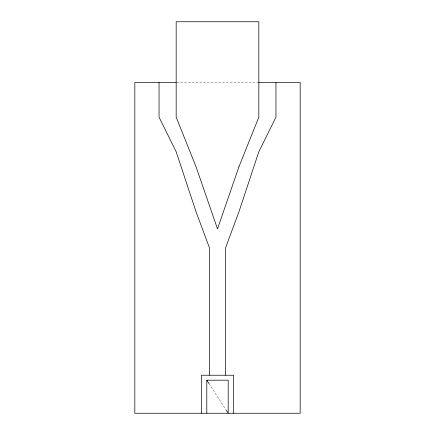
<?xml version="1.0" encoding="UTF-8"?>
<svg xmlns="http://www.w3.org/2000/svg" width="435" height="435" viewBox="0 0 435 435"><rect width="100%" height="100%" fill="white"/><g stroke="black" fill="none" stroke-linecap="round" stroke-linejoin="round"><path stroke-width="0.33" stroke-dasharray="2.17 1.63" d="M176.833 82.59L258.167 82.59M209.017 383.605L225.613 409.259"/><path stroke-width="0.65" d="M176.17 82.59L134.834 82.59L134.834 413.25L300.166 413.25L300.166 82.59L258.83 82.59M206.804 413.25L206.804 380.185L228.196 380.185L228.196 413.25L225.982 409.83M206.804 380.185L209.017 383.605M275.953 82.59L275.953 117.162L258.83 151.733L238.897 211.959L225.526 247.923L225.526 375.226M233.546 413.25L233.546 375.226L201.454 375.226L201.454 413.25M209.474 375.226L209.474 247.923L196.103 211.959L176.17 151.733L159.047 117.162L159.047 82.59M238.897 166.899L217.5 228.908L196.103 166.899L176.17 117.162L176.17 21.75L258.83 21.75L258.83 117.162L238.897 166.899"/></g></svg>
